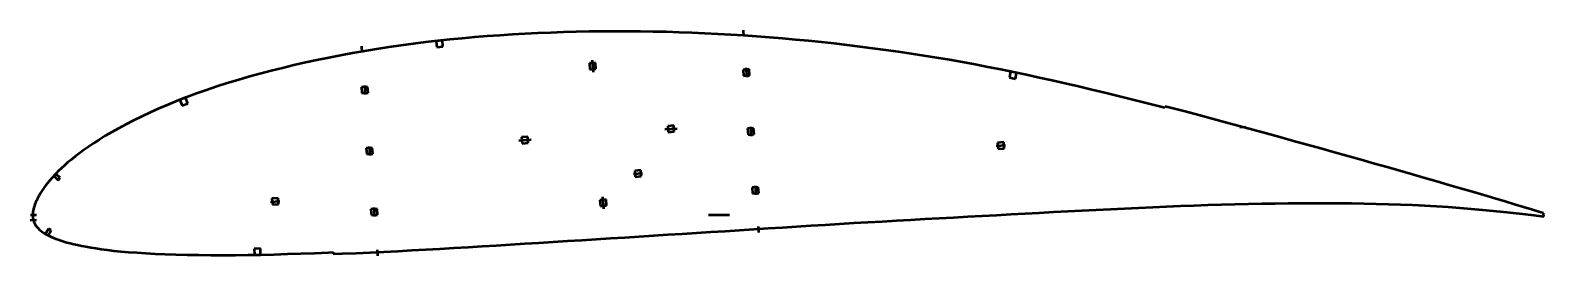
# Model space of a CAD drawing. Header units: metres. Extents: x -372 to 619, y -27 to 121.
import ezdxf

# ---------------------------------------------------------------- set-up
doc = ezdxf.new("R2010")
doc.units = ezdxf.units.M
for name, color, linetype, lineweight in [('FoilLayer', 1, 'Continuous', 50), ('StringerLayer', 1, 'Continuous', 50), ('SubLayer', 1, 'Continuous', 50)]:
    doc.layers.add(name, color=color, linetype=linetype, lineweight=lineweight)

msp = doc.modelspace()

# ---------------------------------------------------------------- linework, layer by layer
at = {"layer": 'FoilLayer'}
for p, q in [((-39.28, 119.13), (-47.62, 118.72)), ((-30.92, 119.48), (-39.28, 119.13)), ((-22.55, 119.77), (-30.92, 119.48)), ((-14.16, 120), (-22.55, 119.77)), ((-5.77, 120.17), (-14.16, 120)), ((2.64, 120.29), (-5.77, 120.17)), ((11.05, 120.34), (2.64, 120.29)), ((19.45, 120.34), (11.05, 120.34)), ((27.86, 120.27), (19.45, 120.34)), ((36.27, 120.14), (27.86, 120.27)), ((44.7, 119.95), (36.27, 120.14)), ((53.12, 119.7), (44.7, 119.95)), ((61.56, 119.39), (53.12, 119.7)), ((70, 119.03), (61.56, 119.39)), ((78.46, 118.6), (70, 119.03)), ((-137.02, 109.91), (-144.97, 108.69)), ((-129.05, 111.07), (-137.02, 109.91)), ((-121.05, 112.15), (-129.05, 111.07)), ((-113.02, 113.17), (-121.05, 112.15)), ((-104.98, 114.11), (-113.02, 113.17)), ((-96.92, 114.98), (-104.98, 114.11)), ((-88.83, 115.77), (-96.92, 114.98)), ((-80.69, 116.48), (-88.83, 115.77)), ((-72.49, 117.13), (-80.69, 116.48)), ((-64.24, 117.71), (-72.49, 117.13)), ((-55.94, 118.25), (-64.24, 117.71)), ((-47.62, 118.72), (-55.94, 118.25)), ((86.92, 118.12), (78.46, 118.6)), ((95.39, 117.58), (86.92, 118.12)), ((103.87, 116.98), (95.39, 117.58)), ((112.36, 116.33), (103.87, 116.98)), ((120.86, 115.62), (112.36, 116.33)), ((129.36, 114.87), (120.86, 115.62)), ((137.85, 114.06), (129.36, 114.87)), ((146.34, 113.2), (137.85, 114.06)), ((154.8, 112.29), (146.34, 113.2)), ((163.24, 111.32), (154.8, 112.29)), ((171.66, 110.3), (163.24, 111.32)), ((180.06, 109.22), (171.66, 110.3)), ((188.46, 108.09), (180.06, 109.22)), ((-191.63, 99.85), (-199.2, 98.12)), ((-184, 101.5), (-191.63, 99.85)), ((-176.3, 103.08), (-184, 101.5)), ((-168.55, 104.59), (-176.3, 103.08)), ((-160.73, 106.02), (-168.55, 104.59)), ((-152.87, 107.39), (-160.73, 106.02)), ((-144.97, 108.69), (-152.87, 107.39)), ((196.86, 106.9), (188.46, 108.09)), ((205.24, 105.65), (196.86, 106.9)), ((213.61, 104.35), (205.24, 105.65)), ((221.96, 102.99), (213.61, 104.35)), ((230.31, 101.58), (221.96, 102.99)), ((238.66, 100.1), (230.31, 101.58)), ((247.01, 98.56), (238.66, 100.1)), ((-228.76, 90.48), (-235.89, 88.43)), ((-221.48, 92.49), (-228.76, 90.48)), ((-214.11, 94.44), (-221.48, 92.49)), ((-206.69, 96.32), (-214.11, 94.44)), ((-199.2, 98.12), (-206.69, 96.32)), ((255.38, 96.95), (247.01, 98.56)), ((263.76, 95.3), (255.38, 96.95)), ((272.16, 93.58), (263.76, 95.3)), ((280.58, 91.8), (272.16, 93.58)), ((289.02, 89.97), (280.58, 91.8)), ((297.51, 88.07), (289.02, 89.97)), ((-262.93, 79.58), (-269.33, 77.2)), ((-256.38, 81.9), (-262.93, 79.58)), ((-249.7, 84.15), (-256.38, 81.9)), ((-242.87, 86.32), (-249.7, 84.15)), ((-235.89, 88.43), (-242.87, 86.32)), ((306.06, 86.11), (297.51, 88.07)), ((314.67, 84.09), (306.06, 86.11)), ((323.34, 82.04), (314.67, 84.09)), ((332.03, 79.95), (323.34, 82.04)), ((340.73, 77.83), (332.03, 79.95)), ((-287.57, 69.7), (-293.29, 67.12)), ((-281.67, 72.25), (-287.57, 69.7)), ((-275.58, 74.75), (-281.67, 72.25)), ((-269.33, 77.2), (-275.58, 74.75)), ((349.43, 75.68), (340.73, 77.83)), ((358.14, 73.5), (349.43, 75.68)), ((366.87, 71.28), (358.14, 73.5)), ((371.27, 70.14), (366.87, 71.28)), ((371.53, 71.15), (371.27, 70.14)), ((375.87, 70.03), (371.53, 71.15)), ((384.65, 67.74), (375.87, 70.03)), ((-304.1, 61.9), (-309.14, 59.31)), ((-298.81, 64.51), (-304.1, 61.9)), ((-293.29, 67.12), (-298.81, 64.51)), ((393.44, 65.42), (384.65, 67.74)), ((402.25, 63.07), (393.44, 65.42)), ((411.07, 60.69), (402.25, 63.07)), ((419.94, 58.28), (411.07, 60.69)), ((-322.62, 51.76), (-326.56, 49.33)), ((-318.41, 54.24), (-322.62, 51.76)), ((-313.92, 56.75), (-318.41, 54.24)), ((-309.14, 59.31), (-313.92, 56.75)), ((428.83, 55.84), (419.94, 58.28)), ((437.75, 53.39), (428.83, 55.84)), ((446.67, 50.92), (437.75, 53.39)), ((455.6, 48.44), (446.67, 50.92)), ((-339.77, 40.29), (-342.48, 38.21)), ((-336.83, 42.44), (-339.77, 40.29)), ((-333.66, 44.66), (-336.83, 42.44)), ((-330.24, 46.97), (-333.66, 44.66)), ((-326.56, 49.33), (-330.24, 46.97)), ((464.53, 45.95), (455.6, 48.44)), ((473.45, 43.45), (464.53, 45.95)), ((482.35, 40.96), (473.45, 43.45)), ((491.18, 38.48), (482.35, 40.96)), ((-351.38, 30.58), (-353.2, 28.82)), ((-349.42, 32.4), (-351.38, 30.58)), ((-347.29, 34.27), (-349.42, 32.4)), ((-344.99, 36.21), (-347.29, 34.27)), ((-342.48, 38.21), (-344.99, 36.21)), ((499.92, 36.02), (491.18, 38.48)), ((508.52, 33.6), (499.92, 36.02)), ((516.96, 31.23), (508.52, 33.6)), ((525.25, 28.86), (516.96, 31.23)), ((-360.41, 20.88), (-361.53, 19.44)), ((-359.19, 22.37), (-360.41, 20.88)), ((-357.87, 23.9), (-359.19, 22.37)), ((-356.43, 25.49), (-357.87, 23.9)), ((-354.88, 27.13), (-356.43, 25.49)), ((-353.2, 28.82), (-354.88, 27.13)), ((533.42, 26.52), (525.25, 28.86)), ((541.45, 24.16), (533.42, 26.52)), ((549.39, 21.84), (541.45, 24.16)), ((557.22, 19.61), (549.39, 21.84)), ((-367.25, 10.39), (-367.79, 9.25)), ((-366.64, 11.56), (-367.25, 10.39)), ((-365.95, 12.79), (-366.64, 11.56)), ((-365.21, 14.06), (-365.95, 12.79)), ((-364.41, 15.35), (-365.21, 14.06)), ((-363.53, 16.67), (-364.41, 15.35)), ((-362.57, 18.03), (-363.53, 16.67)), ((-361.53, 19.44), (-362.57, 18.03)), ((564.99, 17.34), (557.22, 19.61)), ((572.68, 15.07), (564.99, 17.34)), ((580.16, 12.86), (572.68, 15.07)), ((587.31, 10.73), (580.16, 12.86)), ((594.06, 8.73), (587.31, 10.73)), ((-370.1, 0.89), (-370.14, -0.06)), ((-370.01, 1.84), (-370.1, 0.89)), ((-369.86, 2.83), (-370.01, 1.84)), ((-369.66, 3.85), (-369.86, 2.83)), ((-369.42, 4.89), (-369.66, 3.85)), ((-369.1, 5.91), (-369.42, 4.89)), ((-368.72, 6.97), (-369.1, 5.91)), ((-368.28, 8.1), (-368.72, 6.97)), ((-367.79, 9.25), (-368.28, 8.1)), ((260.98, -0.09), (270.35, 0.41)), ((270.35, 0.41), (279.7, 0.91)), ((279.7, 0.91), (289.05, 1.41)), ((289.05, 1.41), (298.38, 1.92)), ((298.38, 1.92), (307.69, 2.4)), ((307.69, 2.4), (316.98, 2.88)), ((316.98, 2.88), (326.27, 3.33)), ((326.27, 3.33), (335.57, 3.78)), ((335.57, 3.78), (344.87, 4.23)), ((344.87, 4.23), (354.11, 4.67)), ((354.11, 4.67), (363.29, 5.1)), ((363.29, 5.1), (372.41, 5.5)), ((372.41, 5.5), (381.49, 5.87)), ((381.49, 5.87), (390.54, 6.22)), ((390.54, 6.22), (399.49, 6.55)), ((399.49, 6.55), (408.35, 6.84)), ((408.35, 6.84), (417.17, 7.07)), ((417.17, 7.07), (425.98, 7.26)), ((425.98, 7.26), (434.74, 7.42)), ((434.74, 7.42), (443.44, 7.59)), ((443.44, 7.59), (451.97, 7.74)), ((451.97, 7.74), (460.33, 7.8)), ((460.33, 7.8), (468.67, 7.76)), ((468.67, 7.76), (477.01, 7.72)), ((477.01, 7.72), (485.27, 7.7)), ((485.27, 7.7), (493.42, 7.61)), ((493.42, 7.61), (501.53, 7.42)), ((501.53, 7.42), (509.63, 7.24)), ((509.63, 7.24), (517.64, 7.1)), ((517.64, 7.1), (525.53, 6.9)), ((525.53, 6.9), (533.4, 6.56)), ((533.4, 6.56), (541.32, 6.16)), ((541.32, 6.16), (549.19, 5.75)), ((549.19, 5.75), (556.87, 5.33)), ((556.87, 5.33), (564.39, 4.75)), ((564.39, 4.75), (571.88, 4.09)), ((571.88, 4.09), (579.23, 3.4)), ((579.23, 3.4), (586.33, 2.72)), ((586.33, 2.72), (593.09, 2.02)), ((593.09, 2.02), (599.49, 1.31)), ((600.34, 6.87), (594.06, 8.73)), ((599.49, 1.31), (605.5, 0.65)), ((606.1, 5.13), (600.34, 6.87)), ((605.5, 0.65), (611.08, 0)), ((611.37, 3.5), (606.1, 5.13)), ((611.08, 0), (616.22, -0.62)), ((616.24, 2.03), (611.37, 3.5)), ((619.27, 1.06), (616.24, 2.03)), ((619.4, -1.04), (619.27, 1.06)), ((-370.14, -0.06), (-370.14, -0.94)), ((-370.14, -0.94), (-370.07, -1.83)), ((-370.07, -1.83), (-369.93, -2.71)), ((-369.93, -2.71), (-369.71, -3.61)), ((-369.71, -3.61), (-369.4, -4.5)), ((-369.4, -4.5), (-369.02, -5.38)), ((-369.02, -5.38), (-368.56, -6.25)), ((-368.56, -6.25), (-368.03, -7.09)), ((-368.03, -7.09), (-367.41, -7.92)), ((-367.41, -7.92), (-366.69, -8.73)), ((-366.69, -8.73), (-365.9, -9.52)), ((-365.9, -9.52), (-365.03, -10.29)), ((92.64, -9.98), (102.02, -9.38)), ((102.02, -9.38), (111.39, -8.78)), ((111.39, -8.78), (120.76, -8.18)), ((120.76, -8.18), (130.12, -7.58)), ((130.12, -7.58), (139.47, -7)), ((139.47, -7), (148.81, -6.43)), ((148.81, -6.43), (158.16, -5.86)), ((158.16, -5.86), (167.5, -5.3)), ((167.5, -5.3), (176.82, -4.75)), ((176.82, -4.75), (186.14, -4.21)), ((186.14, -4.21), (195.46, -3.69)), ((195.46, -3.69), (204.8, -3.18)), ((204.8, -3.18), (214.16, -2.67)), ((214.16, -2.67), (223.53, -2.15)), ((223.53, -2.15), (232.9, -1.63)), ((232.9, -1.63), (242.26, -1.11)), ((242.26, -1.11), (251.63, -0.59)), ((251.63, -0.59), (260.98, -0.09)), ((616.22, -0.62), (619.4, -1.04)), ((-365.03, -10.29), (-364.08, -11.04)), ((-364.08, -11.04), (-363.05, -11.76)), ((-363.05, -11.76), (-361.95, -12.46)), ((-361.95, -12.46), (-360.76, -13.13)), ((-360.76, -13.13), (-359.49, -13.78)), ((-359.49, -13.78), (-358.11, -14.4)), ((-358.11, -14.4), (-356.65, -15.02)), ((-356.65, -15.02), (-355.08, -15.62)), ((-355.08, -15.62), (-353.42, -16.21)), ((-353.42, -16.21), (-351.65, -16.81)), ((-351.65, -16.81), (-349.76, -17.4)), ((-349.76, -17.4), (-347.75, -17.99)), ((-347.75, -17.99), (-345.61, -18.57)), ((-345.61, -18.57), (-343.31, -19.14)), ((-343.31, -19.14), (-340.84, -19.69)), ((-340.84, -19.69), (-338.17, -20.25)), ((-66.58, -19.98), (-57.28, -19.4)), ((-57.28, -19.4), (-47.97, -18.83)), ((-47.97, -18.83), (-38.64, -18.25)), ((-38.64, -18.25), (-29.29, -17.66)), ((-29.29, -17.66), (-19.92, -17.07)), ((-19.92, -17.07), (-10.54, -16.47)), ((-10.54, -16.47), (-1.16, -15.88)), ((-1.16, -15.88), (8.22, -15.3)), ((8.22, -15.3), (17.61, -14.71)), ((17.61, -14.71), (26.98, -14.13)), ((26.98, -14.13), (36.35, -13.53)), ((36.35, -13.53), (45.73, -12.93)), ((45.73, -12.93), (55.12, -12.34)), ((55.12, -12.34), (64.5, -11.74)), ((64.5, -11.74), (73.88, -11.16)), ((73.88, -11.16), (83.26, -10.57)), ((83.26, -10.57), (92.64, -9.98)), ((-338.17, -20.25), (-335.3, -20.8)), ((-335.3, -20.8), (-332.2, -21.35)), ((-332.2, -21.35), (-328.86, -21.91)), ((-328.86, -21.91), (-325.24, -22.44)), ((-325.24, -22.44), (-321.33, -22.96)), ((-321.33, -22.96), (-317.08, -23.44)), ((-317.08, -23.44), (-312.46, -23.89)), ((-312.46, -23.89), (-307.44, -24.32)), ((-307.44, -24.32), (-302.02, -24.73)), ((-302.02, -24.73), (-296.2, -25.11)), ((-296.2, -25.11), (-289.98, -25.44)), ((-289.98, -25.44), (-283.37, -25.71)), ((-283.37, -25.71), (-276.38, -25.94)), ((-276.38, -25.94), (-269.03, -26.11)), ((-269.03, -26.11), (-261.39, -26.25)), ((-261.39, -26.25), (-253.54, -26.34)), ((-253.54, -26.34), (-245.54, -26.38)), ((-245.54, -26.38), (-237.41, -26.36)), ((-237.41, -26.36), (-229.13, -26.25)), ((-229.13, -26.25), (-220.68, -26.08)), ((-220.68, -26.08), (-212.07, -25.86)), ((-212.07, -25.86), (-203.34, -25.61)), ((-203.34, -25.61), (-194.51, -25.32)), ((-194.51, -25.32), (-185.56, -24.99)), ((-185.56, -24.99), (-176.52, -24.65)), ((-176.52, -24.65), (-173.49, -24.53)), ((-173.49, -24.53), (-173.45, -25.58)), ((-173.45, -25.58), (-167.41, -25.34)), ((-167.41, -25.34), (-158.33, -24.97)), ((-158.33, -24.97), (-149.25, -24.57)), ((-149.25, -24.57), (-140.15, -24.13)), ((-140.15, -24.13), (-131.01, -23.67)), ((-131.01, -23.67), (-121.84, -23.19)), ((-121.84, -23.19), (-112.64, -22.71)), ((-112.64, -22.71), (-103.45, -22.21)), ((-103.45, -22.21), (-94.28, -21.69)), ((-94.28, -21.69), (-85.09, -21.14)), ((-85.09, -21.14), (-75.86, -20.56)), ((-75.86, -20.56), (-66.58, -19.98))]:
    msp.add_line(p, q, dxfattribs=at)
at = {"layer": 'StringerLayer'}
for p, q in [((-101.91, 114.44), (-105.89, 114.02)), ((-105.89, 114.02), (-105.46, 110.04)), ((-105.46, 110.04), (-101.48, 110.47)), ((-101.48, 110.47), (-101.91, 114.44)), ((270.27, 93.98), (269.45, 90.06)), ((269.45, 90.06), (273.36, 89.24)), ((274.19, 93.15), (270.27, 93.98)), ((273.36, 89.24), (274.19, 93.15)), ((-270.13, 76.88), (-273.85, 75.42)), ((-273.85, 75.42), (-272.4, 71.7)), ((-272.4, 71.7), (-268.67, 73.16)), ((-268.67, 73.16), (-270.13, 76.88)), ((-355, 27), (-356.38, 25.55)), ((-356.38, 25.55), (-353.47, 22.8)), ((-352.1, 24.25), (-355, 27)), ((-353.47, 22.8), (-352.1, 24.25)), ((-359.91, -9.02), (-361.87, -12.51)), ((-358.16, -10), (-359.91, -9.02)), ((-361.87, -12.51), (-360.13, -13.49)), ((-360.13, -13.49), (-358.16, -10)), ((-221.1, -22.09), (-225.1, -22.17)), ((-225.1, -22.17), (-225.02, -26.17)), ((-225.02, -26.17), (-221.02, -26.08)), ((-221.02, -26.08), (-221.1, -22.09))]:
    msp.add_line(p, q, dxfattribs=at)
at = {"layer": 'SubLayer'}
for p, q in [((95.04, 121.09), (95.34, 117.1)), ((-154.89, 110.58), (-154.59, 106.59)), ((-1.61, 99.72), (-5.6, 99.41)), ((-5.6, 99.41), (-5.29, 95.42)), ((-3.76, 101.56), (-3.14, 93.58)), ((-1.3, 95.73), (-1.61, 99.72)), ((-5.29, 95.42), (-1.3, 95.73)), ((99.01, 95.5), (95.02, 95.19)), ((95.02, 95.19), (95.33, 91.2)), ((95.33, 91.2), (99.32, 91.51)), ((96.94, 96.34), (97.4, 90.36)), ((99.32, 91.51), (99.01, 95.5)), ((-150.85, 84.06), (-154.84, 83.75)), ((-154.84, 83.75), (-154.53, 79.76)), ((-154.53, 79.76), (-150.54, 80.07)), ((-152.92, 84.9), (-152.46, 78.92)), ((-150.54, 80.07), (-150.85, 84.06)), ((-45.99, 51.21), (-49.98, 50.91)), ((-49.98, 50.91), (-49.67, 46.92)), ((-45.68, 47.23), (-45.99, 51.21)), ((43.84, 56.12), (51.82, 56.73)), ((49.67, 58.57), (45.68, 58.27)), ((45.68, 58.27), (45.99, 54.28)), ((45.99, 54.28), (49.98, 54.59)), ((49.98, 54.59), (49.67, 58.57)), ((101.98, 56.88), (98, 56.57)), ((98, 56.57), (98.3, 52.58)), ((98.3, 52.58), (102.29, 52.89)), ((99.91, 57.72), (100.37, 51.74)), ((102.29, 52.89), (101.98, 56.88)), ((420.29, 57.48), (424.28, 57.79)), ((-147.77, 44.05), (-151.76, 43.74)), ((-151.76, 43.74), (-151.45, 39.75)), ((-151.45, 39.75), (-147.46, 40.06)), ((-149.84, 44.89), (-149.38, 38.91)), ((-147.46, 40.06), (-147.77, 44.05)), ((-51.82, 48.76), (-43.84, 49.37)), ((-49.67, 46.92), (-45.68, 47.23)), ((260.88, 45.22), (266.86, 45.68)), ((265.71, 47.6), (261.72, 47.29)), ((261.72, 47.29), (262.03, 43.3)), ((262.03, 43.3), (266.02, 43.61)), ((266.02, 43.61), (265.71, 47.6)), ((23.26, 26.93), (29.24, 27.39)), ((28.09, 29.31), (24.1, 29)), ((24.1, 29), (24.41, 25.02)), ((24.41, 25.02), (28.4, 25.32)), ((28.4, 25.32), (28.09, 29.31)), ((542.85, 23.23), (543.15, 24.19)), ((-209.53, 11.03), (-213.52, 10.72)), ((-213.52, 10.72), (-213.21, 6.73)), ((-209.22, 7.04), (-209.53, 11.03)), ((5.29, 10.07), (1.3, 9.76)), ((3.76, 3.94), (3.14, 11.91)), ((5.6, 6.08), (5.29, 10.07)), ((104.95, 18.26), (100.97, 17.95)), ((100.97, 17.95), (101.27, 13.97)), ((101.27, 13.97), (105.26, 14.27)), ((102.88, 19.11), (103.34, 13.12)), ((105.26, 14.27), (104.95, 18.26)), ((581.25, 12.01), (581.56, 12.96)), ((-371.64, 0), (-367.64, 0)), ((-214.36, 8.65), (-208.38, 9.11)), ((-213.21, 6.73), (-209.22, 7.04)), ((-144.69, 4.03), (-148.68, 3.73)), ((-148.68, 3.73), (-148.37, -0.26)), ((-148.37, -0.26), (-144.38, 0.05)), ((-146.76, 4.88), (-146.3, -1.1)), ((-144.38, 0.05), (-144.69, 4.03)), ((1.3, 9.76), (1.61, 5.78)), ((1.61, 5.78), (5.6, 6.08)), ((72.33, 0), (86.24, 0)), ((539.61, 5.74), (539.69, 6.74)), ((579.51, 2.87), (579.59, 3.87)), ((599.42, 0.82), (599.48, 1.82)), ((600.43, 6.32), (600.77, 7.26)), ((-371.77, -3.46), (-367.79, -3.16)), ((104.94, -7.64), (105.25, -11.63)), ((-144.63, -22.79), (-144.32, -26.78))]:
    msp.add_line(p, q, dxfattribs=at)

doc.saveas('drawing.dxf')
